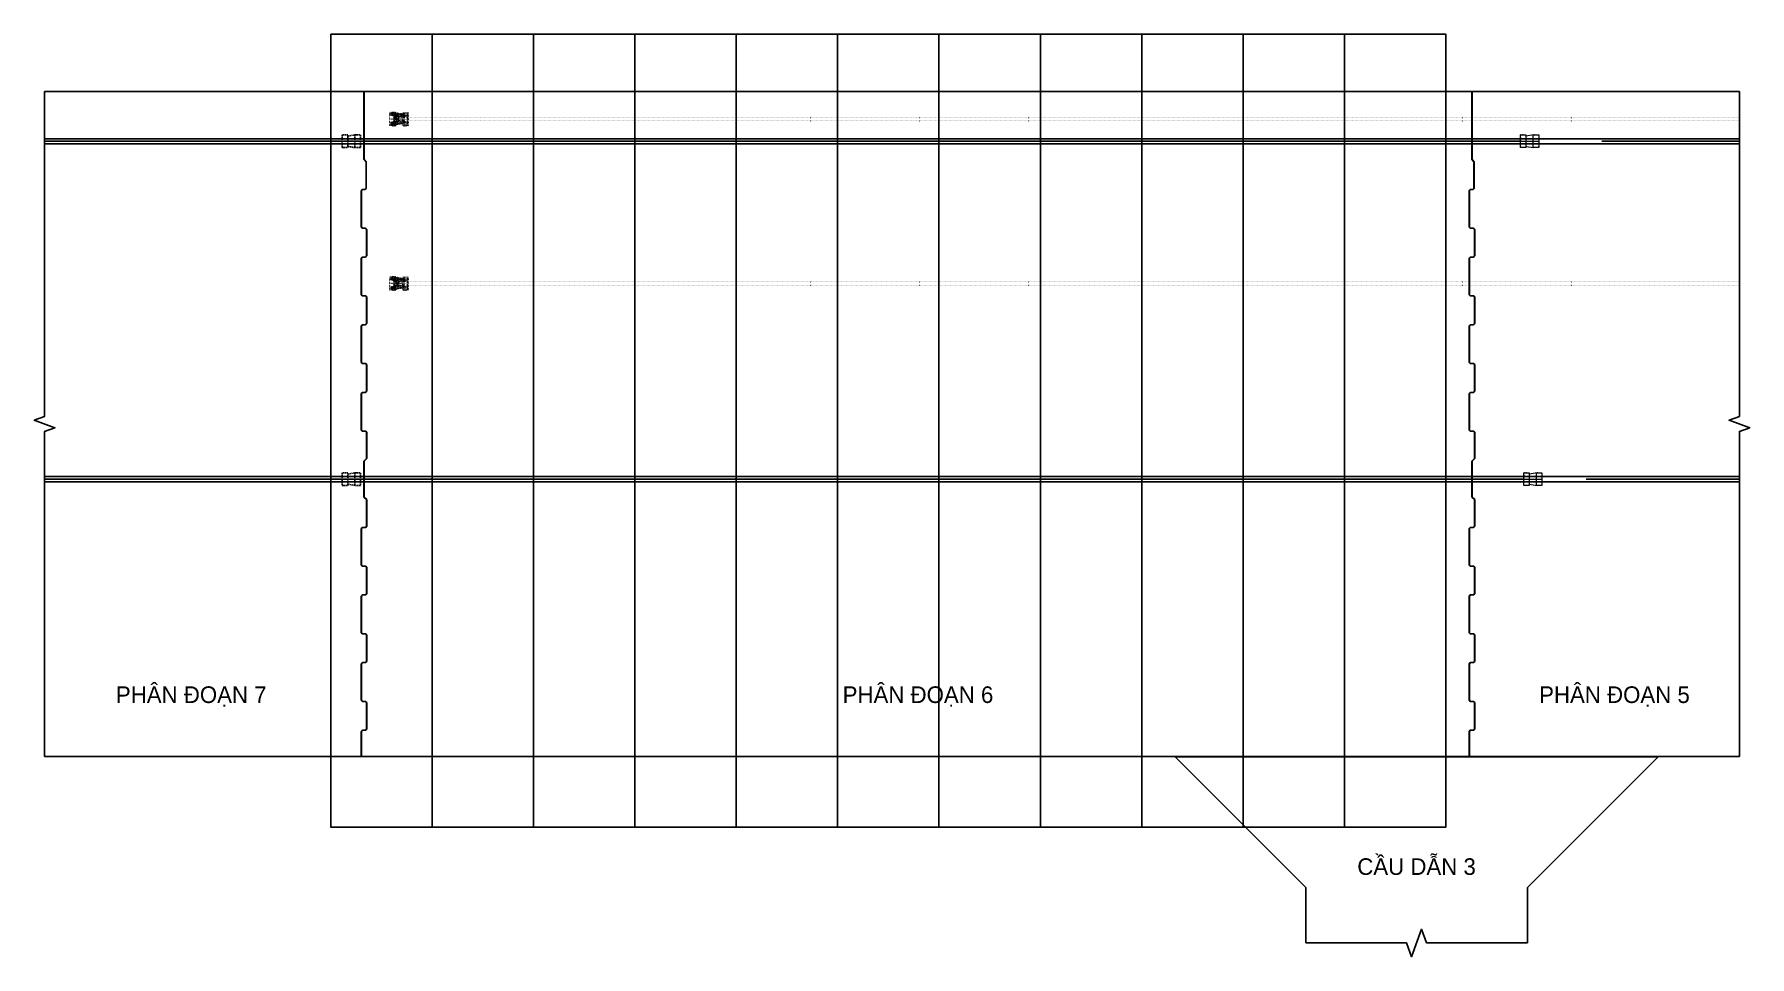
# Model space of a CAD drawing. Header units: millimetres. Extents: x 105795 to 260623, y -660711 to -234400.
# Drawn here: x 105795 to 260623, y -492668 to -409472 of the extents above; entities that cross this region are included whole.
import ezdxf
from ezdxf.enums import TextEntityAlignment as Align

# ---------------------------------------------------------------- set-up
doc = ezdxf.new("R2010")
doc.units = ezdxf.units.MM
doc.header["$LTSCALE"] = 150
doc.header["$MEASUREMENT"] = 0
doc.linetypes.add('DOT', pattern=[0.25, 0, -0.25])
doc.linetypes.add('HIDDEN', pattern=[0.375, 0.25, -0.125])
doc.layers.get('Defpoints').update_dxf_attribs({"color": 255})
for name, color, linetype in [('BAO', 7, 'Continuous'), ('Gochanxe', 6, 'Continuous'), ('HATCH', 8, 'Continuous'), ('PDF5_Geometry', 7, 'Continuous'), ('Ray A100 dc di doi', 1, 'Continuous'), ('Ray A120 hien huu', 6, 'Continuous'), ('TEXT', 4, 'Continuous')]:
    doc.layers.add(name, color=color, linetype=linetype)
doc.styles.add('Tieu de', font='VHAVAN.TTF')

# ---------------------------------------------------------------- blocks, each defined once
blk = doc.blocks.new('KHE')
at = {"layer": 'BAO', "color": 250}
for p, q in [((7378565, 1113151), (7378565, 1119311)), ((7378585, 1113151), (7378585, 1119311)), ((7378565, 1113151), (7378755, 1112961)), ((7378585, 1113151), (7378775, 1112961)), ((7378585, 1113151), (7378775, 1112961)), ((7378755, 1110561), (7378755, 1112961)), ((7378775, 1110561), (7378775, 1112961)), ((7378775, 1110561), (7378775, 1112961)), ((7378427, 1110461), (7378327, 1110361)), ((7378327, 1107061), (7378327, 1110361)), ((7378447, 1110461), (7378347, 1110361)), ((7378447, 1110461), (7378347, 1110361)), ((7378347, 1107061), (7378347, 1110361)), ((7378347, 1107061), (7378347, 1110361)), ((7378675, 1110461), (7378427, 1110461)), ((7378755, 1110561), (7378655, 1110461)), ((7378775, 1110561), (7378675, 1110461)), ((7378327, 1107061), (7378427, 1106961)), ((7378347, 1107061), (7378447, 1106961)), ((7378347, 1107061), (7378447, 1106961)), ((7378427, 1106961), (7378722, 1106961)), ((7378447, 1106961), (7378722, 1106961)), ((7378702, 1106961), (7378802, 1106861)), ((7378722, 1106961), (7378822, 1106861)), ((7378722, 1106961), (7378822, 1106861)), ((7378802, 1106861), (7378802, 1104461)), ((7378822, 1106861), (7378822, 1104461)), ((7378822, 1106861), (7378822, 1104461)), ((7378427, 1104361), (7378327, 1104261)), ((7378327, 1100961), (7378327, 1104261)), ((7378447, 1104361), (7378347, 1104261)), ((7378447, 1104361), (7378347, 1104261)), ((7378347, 1100961), (7378347, 1104261)), ((7378347, 1100961), (7378347, 1104261)), ((7378722, 1104361), (7378427, 1104361)), ((7378722, 1104361), (7378447, 1104361)), ((7378802, 1104461), (7378702, 1104361)), ((7378822, 1104461), (7378722, 1104361)), ((7378822, 1104461), (7378722, 1104361)), ((7378327, 1100961), (7378427, 1100861)), ((7378347, 1100961), (7378447, 1100861)), ((7378347, 1100961), (7378447, 1100861)), ((7378427, 1100861), (7378722, 1100861)), ((7378447, 1100861), (7378722, 1100861)), ((7378702, 1100861), (7378802, 1100761)), ((7378722, 1100861), (7378822, 1100761)), ((7378722, 1100861), (7378822, 1100761)), ((7378802, 1100761), (7378802, 1098361)), ((7378822, 1100761), (7378822, 1098361)), ((7378822, 1100761), (7378822, 1098361)), ((7378427, 1098261), (7378327, 1098161)), ((7378327, 1094861), (7378327, 1098161)), ((7378447, 1098261), (7378347, 1098161)), ((7378447, 1098261), (7378347, 1098161)), ((7378347, 1094861), (7378347, 1098161)), ((7378347, 1094861), (7378347, 1098161)), ((7378722, 1098261), (7378427, 1098261)), ((7378722, 1098261), (7378447, 1098261)), ((7378802, 1098361), (7378702, 1098261)), ((7378822, 1098361), (7378722, 1098261)), ((7378822, 1098361), (7378722, 1098261)), ((7378427, 1094761), (7378327, 1094861)), ((7378447, 1094761), (7378347, 1094861)), ((7378447, 1094761), (7378347, 1094861)), ((7378427, 1094761), (7378722, 1094761)), ((7378447, 1094761), (7378722, 1094761)), ((7378702, 1094761), (7378802, 1094661)), ((7378722, 1094761), (7378822, 1094661)), ((7378722, 1094761), (7378822, 1094661)), ((7378802, 1094661), (7378802, 1092261)), ((7378822, 1094661), (7378822, 1092261)), ((7378822, 1094661), (7378822, 1092261)), ((7378327, 1092061), (7378427, 1092161)), ((7378327, 1088761), (7378327, 1092061)), ((7378347, 1092061), (7378447, 1092161)), ((7378347, 1092061), (7378447, 1092161)), ((7378347, 1088761), (7378347, 1092061)), ((7378347, 1088761), (7378347, 1092061)), ((7378427, 1092161), (7378722, 1092161)), ((7378447, 1092161), (7378722, 1092161)), ((7378802, 1092261), (7378702, 1092161)), ((7378822, 1092261), (7378722, 1092161)), ((7378822, 1092261), (7378722, 1092161)), ((7378427, 1088661), (7378327, 1088761)), ((7378447, 1088661), (7378347, 1088761)), ((7378447, 1088661), (7378347, 1088761)), ((7378427, 1088661), (7378722, 1088661)), ((7378447, 1088661), (7378722, 1088661)), ((7378702, 1088661), (7378802, 1088561)), ((7378722, 1088661), (7378822, 1088561)), ((7378722, 1088661), (7378822, 1088561)), ((7378802, 1086181), (7378802, 1088561)), ((7378822, 1086181), (7378822, 1088561)), ((7378565, 1085943), (7378802, 1086181)), ((7378565, 1085943), (7378565, 1082718)), ((7378585, 1085943), (7378822, 1086181)), ((7378585, 1085943), (7378585, 1082718)), ((7378585, 1085943), (7378585, 1082718)), ((7378565, 1082718), (7378802, 1082481)), ((7378585, 1082718), (7378822, 1082481)), ((7378805, 1080081), (7378802, 1082481)), ((7378825, 1080081), (7378822, 1082481)), ((7378327, 1079881), (7378427, 1079981)), ((7378327, 1079881), (7378327, 1076581)), ((7378347, 1079881), (7378447, 1079981)), ((7378347, 1079881), (7378447, 1079981)), ((7378347, 1079881), (7378347, 1076581)), ((7378347, 1079881), (7378347, 1076581)), ((7378427, 1079981), (7378725, 1079981)), ((7378447, 1079981), (7378722, 1079981)), ((7378705, 1079981), (7378805, 1080081)), ((7378725, 1079981), (7378825, 1080081)), ((7378725, 1079981), (7378825, 1080081)), ((7378327, 1076581), (7378427, 1076481)), ((7378347, 1076581), (7378447, 1076481)), ((7378347, 1076581), (7378447, 1076481)), ((7378427, 1076481), (7378722, 1076481)), ((7378447, 1076481), (7378722, 1076481)), ((7378702, 1076481), (7378802, 1076381)), ((7378722, 1076481), (7378822, 1076381)), ((7378722, 1076481), (7378822, 1076381)), ((7378802, 1073981), (7378802, 1076381)), ((7378822, 1073981), (7378822, 1076381)), ((7378822, 1073981), (7378822, 1076381)), ((7378327, 1073781), (7378427, 1073881)), ((7378327, 1073781), (7378327, 1070481)), ((7378347, 1073781), (7378447, 1073881)), ((7378347, 1073781), (7378447, 1073881)), ((7378347, 1073781), (7378347, 1070481)), ((7378347, 1073781), (7378347, 1070481)), ((7378427, 1073881), (7378722, 1073881)), ((7378447, 1073881), (7378722, 1073881)), ((7378702, 1073881), (7378802, 1073981)), ((7378722, 1073881), (7378822, 1073981)), ((7378722, 1073881), (7378822, 1073981)), ((7378327, 1070481), (7378427, 1070381)), ((7378347, 1070481), (7378447, 1070381)), ((7378347, 1070481), (7378447, 1070381)), ((7378427, 1070381), (7378722, 1070381)), ((7378447, 1070381), (7378722, 1070381)), ((7378702, 1070381), (7378802, 1070281)), ((7378722, 1070381), (7378822, 1070281)), ((7378722, 1070381), (7378822, 1070281)), ((7378802, 1067881), (7378802, 1070281)), ((7378822, 1067881), (7378822, 1070281)), ((7378822, 1067881), (7378822, 1070281)), ((7378327, 1067681), (7378427, 1067781)), ((7378327, 1067681), (7378327, 1064381)), ((7378347, 1067681), (7378447, 1067781)), ((7378347, 1067681), (7378447, 1067781)), ((7378347, 1067681), (7378347, 1064381)), ((7378347, 1067681), (7378347, 1064381)), ((7378427, 1067781), (7378722, 1067781)), ((7378447, 1067781), (7378722, 1067781)), ((7378702, 1067781), (7378802, 1067881)), ((7378722, 1067781), (7378822, 1067881)), ((7378722, 1067781), (7378822, 1067881)), ((7378327, 1064381), (7378427, 1064281)), ((7378347, 1064381), (7378447, 1064281)), ((7378347, 1064381), (7378447, 1064281)), ((7378427, 1064281), (7378722, 1064281)), ((7378447, 1064281), (7378722, 1064281)), ((7378702, 1064281), (7378802, 1064181)), ((7378722, 1064281), (7378822, 1064181)), ((7378722, 1064281), (7378822, 1064181)), ((7378802, 1061781), (7378802, 1064181)), ((7378822, 1061781), (7378822, 1064181)), ((7378822, 1061781), (7378822, 1064181)), ((7378327, 1061581), (7378427, 1061681)), ((7378327, 1061581), (7378327, 1059311)), ((7378347, 1061581), (7378447, 1061681)), ((7378347, 1061581), (7378447, 1061681)), ((7378347, 1061581), (7378347, 1059311)), ((7378347, 1061581), (7378347, 1059311)), ((7378427, 1061681), (7378722, 1061681)), ((7378447, 1061681), (7378722, 1061681)), ((7378702, 1061681), (7378802, 1061781)), ((7378722, 1061681), (7378822, 1061781)), ((7378722, 1061681), (7378822, 1061781))]:
    blk.add_line(p, q, dxfattribs=at)
blk = doc.blocks.new('gfdssgsgsg')
at = {"color": 250, "linetype": 'HIDDEN', "ltscale": 3}
for points in [[(0, 571), (0, -571), (508, -571), (508, 571), (0, 571)], [(508, 463), (1144, 571), (1652, 571), (1652, -571), (1144, -571), (508, -463)], [(1144, 571), (1144, -571)]]:
    blk.add_lwpolyline(points, dxfattribs=at)
blk = doc.blocks.new('mnvmmnbmnbvmvnb')
at = {"layer": 'PDF5_Geometry', "color": 250, "linetype": 'DOT', "lineweight": 5, "ltscale": 0.01}
for p, q in [((572, 571), (0, 571)), ((0, 571), (0, -634)), ((127, 444), (127, 571)), ((127, 571), (127, 317)), ((1334, 380), (127, 571)), ((127, 571), (1334, 380)), ((127, 507), (191, 507)), ((254, 444), (127, 444)), ((254, 444), (127, 444)), ((1334, 254), (127, 444)), ((127, 444), (1334, 254)), ((127, 317), (127, 380)), ((191, 317), (127, 317)), ((381, 254), (127, 317)), ((127, 317), (381, 254)), ((191, 507), (191, 571)), ((191, 571), (191, 507)), ((191, 507), (191, 507)), ((191, 507), (191, 507)), ((191, 380), (191, 317)), ((191, 317), (191, 317)), ((318, 571), (254, 571)), ((254, 571), (254, 507)), ((254, 507), (254, 444)), ((254, 444), (254, 380)), ((445, 444), (254, 444)), ((445, 444), (254, 444)), ((254, 380), (254, 317)), ((254, 317), (318, 317)), ((318, 507), (318, 571)), ((318, 444), (318, 507)), ((318, 507), (445, 507)), ((318, 317), (318, 444)), ((318, 317), (445, 317)), ((381, 507), (381, 571)), ((381, 571), (381, 507)), ((381, 571), (381, 507)), ((381, 507), (381, 507)), ((381, 507), (381, 507)), ((381, 380), (381, 317)), ((381, 317), (381, 317)), ((381, 317), (381, -380)), ((445, 317), (381, 317)), ((445, 254), (381, 254)), ((381, 254), (445, 254)), ((445, 507), (445, 571)), ((445, 571), (445, 317)), ((445, 571), (1334, 380)), ((1334, 380), (445, 571)), ((445, 507), (445, 444)), ((1334, 254), (445, 444)), ((445, 444), (1334, 317)), ((445, 317), (445, 380)), ((445, 317), (445, 254)), ((826, -63), (445, 317)), ((445, 317), (826, -63)), ((826, -63), (445, 317)), ((445, 317), (826, -63)), ((445, 317), (1334, 127)), ((1334, 127), (445, 317)), ((445, -380), (445, 317)), ((445, 317), (445, -380)), ((445, 254), (445, 190)), ((826, -127), (445, 254)), ((445, 254), (826, -127)), ((826, -127), (445, 254)), ((445, 254), (826, -127)), ((445, 254), (445, 254)), ((635, 190), (445, 254)), ((445, 254), (635, 190)), ((445, 190), (445, 127)), ((826, -190), (445, 190)), ((445, 190), (826, -190)), ((826, -190), (445, 190)), ((445, 190), (826, -190)), ((445, 190), (445, 190)), ((445, 127), (445, 63)), ((445, 127), (445, 127)), ((445, 127), (445, 127)), ((445, 127), (445, 127)), ((445, 127), (445, 127)), ((445, 127), (445, 127)), ((445, 63), (445, 0)), ((445, 63), (445, 63)), ((445, 63), (445, 63)), ((445, 63), (445, 63)), ((445, 63), (445, 63)), ((445, 63), (445, 63)), ((445, 0), (445, -63)), ((445, 0), (445, 0)), ((445, 0), (445, 0)), ((445, 0), (445, 0)), ((445, 0), (445, 0)), ((445, 0), (445, 0)), ((572, 507), (572, 571)), ((572, 254), (572, 507)), ((572, -254), (572, 254)), ((635, 254), (635, 317)), ((635, 317), (635, -317)), ((635, -317), (635, 317)), ((635, 317), (635, -317)), ((635, 317), (635, 317)), ((635, 317), (635, 317)), ((635, 190), (635, 254)), ((635, 254), (635, 254)), ((635, 254), (635, 254)), ((635, 254), (635, 254)), ((635, 254), (635, 254)), ((635, 254), (635, 254)), ((635, 127), (635, 190)), ((635, 190), (635, 190)), ((635, 190), (635, 190)), ((635, 190), (635, 190)), ((635, 190), (635, 190)), ((635, 190), (635, 190)), ((1334, 127), (635, 190)), ((635, 190), (1334, 127)), ((635, 190), (635, 190)), ((635, 127), (635, 127)), ((635, 63), (635, 63)), ((635, 63), (635, 63)), ((635, 0), (635, 0)), ((635, 0), (635, 0)), ((826, 190), (826, 317)), ((826, 317), (826, 190)), ((826, 317), (826, 190)), ((826, 190), (826, -254)), ((826, 127), (826, 190)), ((826, 190), (826, -254)), ((826, -254), (826, 190)), ((826, 63), (826, 127)), ((826, 127), (826, 127)), ((826, 0), (826, 63)), ((826, 63), (826, 63)), ((826, 63), (826, 63)), ((826, 63), (826, 63)), ((826, 63), (826, 63)), ((826, 63), (826, 63)), ((826, -63), (826, 0)), ((826, 0), (826, 0)), ((826, 0), (826, 0)), ((826, 0), (826, 0)), ((826, 0), (826, 0)), ((826, 0), (826, 0)), ((1715, 571), (1207, 571)), ((1207, 571), (1207, -634)), ((1271, 507), (1207, 507)), ((1207, 317), (1271, 317)), ((1271, 571), (1271, 507)), ((1271, 507), (1271, 571)), ((1271, 571), (1271, 507)), ((1271, 507), (1271, 507)), ((1271, 317), (1271, 380)), ((1271, 317), (1271, 317)), ((1334, 444), (1334, 571)), ((1334, 571), (1334, 317)), ((1525, 444), (1334, 444)), ((1334, 317), (1334, 444)), ((1334, 254), (1334, 317)), ((1334, 317), (1334, 63)), ((1334, -380), (1334, 317)), ((1334, 317), (1588, 317)), ((1525, 254), (1334, 254)), ((1334, 63), (1334, 190)), ((1334, 190), (1525, 190)), ((1398, 507), (1461, 571)), ((1461, 507), (1398, 507)), ((1461, 507), (1398, 507)), ((1461, 317), (1398, 317)), ((1398, 317), (1461, 317)), ((1398, 317), (1461, 317)), ((1461, 571), (1461, 507)), ((1461, 571), (1461, 507)), ((1461, 507), (1461, 507)), ((1461, 317), (1461, 380)), ((1588, 507), (1652, 571)), ((1588, 317), (1588, 571)), ((1588, 571), (1588, 444)), ((1652, 507), (1588, 507)), ((1652, 507), (1588, 507)), ((1588, 444), (1588, 317)), ((1588, 444), (1588, -507)), ((1588, 444), (1588, 444)), ((1588, 317), (1588, 380)), ((1588, 380), (1588, 317)), ((1588, 380), (1588, 380)), ((1588, 380), (1588, 380)), ((1588, 254), (1588, 317)), ((1588, 317), (1588, 254)), ((1652, 317), (1588, 317)), ((1588, 317), (1652, 317)), ((1652, 317), (1588, 317)), ((1588, 63), (1588, 317)), ((1588, 317), (1588, 254)), ((1588, 317), (1588, -380)), ((1588, 190), (1588, 254)), ((1588, 254), (1588, 190)), ((1588, 127), (1588, 190)), ((1588, 190), (1588, 127)), ((1588, 190), (1588, 63)), ((1588, 63), (1588, 127)), ((1588, 127), (1588, 63)), ((1588, 0), (1588, 63)), ((1588, 63), (1588, 0)), ((1588, -63), (1588, 0)), ((1588, 0), (1588, -63)), ((1652, 571), (1652, 507)), ((1652, 571), (1652, 507)), ((1652, 507), (1652, 507)), ((1652, 380), (1652, 317)), ((1715, -634), (1715, 571)), ((1715, -32), (0, -32)), ((0, -634), (572, -634)), ((127, -317), (1334, -127)), ((127, -444), (1334, -254)), ((381, -317), (127, -317)), ((127, -444), (127, -317)), ((127, -317), (127, -571)), ((127, -507), (1334, -317)), ((191, -380), (127, -380)), ((1334, -380), (127, -571)), ((127, -571), (1334, -380)), ((254, -444), (127, -444)), ((254, -507), (127, -507)), ((127, -507), (127, -571)), ((127, -571), (191, -571)), ((191, -380), (191, -317)), ((191, -317), (191, -380)), ((191, -317), (191, -380)), ((191, -507), (191, -634)), ((191, -571), (191, -571)), ((191, -571), (191, -571)), ((191, -571), (191, -571)), ((254, -444), (254, -317)), ((254, -317), (318, -317)), ((445, -444), (254, -444)), ((254, -571), (254, -507)), ((445, -507), (254, -507)), ((318, -571), (254, -571)), ((318, -317), (318, -444)), ((445, -380), (318, -380)), ((318, -507), (318, -571)), ((318, -571), (445, -571)), ((381, -380), (381, -317)), ((381, -317), (381, -380)), ((381, -380), (381, -317)), ((445, -317), (381, -317)), ((445, -380), (381, -380)), ((381, -507), (381, -634)), ((381, -571), (381, -571)), ((381, -571), (381, -571)), ((381, -571), (381, -571)), ((445, -63), (445, -127)), ((445, -63), (445, -63)), ((445, -63), (445, -63)), ((445, -63), (445, -63)), ((445, -63), (445, -63)), ((445, -63), (445, -63)), ((445, -127), (445, -190)), ((445, -127), (445, -127)), ((445, -127), (445, -127)), ((445, -127), (445, -127)), ((445, -127), (445, -127)), ((445, -127), (445, -127)), ((445, -190), (445, -254)), ((1334, -190), (445, -317)), ((445, -317), (1334, -190)), ((635, -254), (445, -317)), ((445, -254), (445, -317)), ((445, -317), (445, -380)), ((445, -571), (445, -317)), ((445, -317), (445, -444)), ((445, -507), (1334, -317)), ((1334, -317), (445, -444)), ((445, -571), (1334, -444)), ((1334, -444), (445, -571)), ((445, -571), (445, -507)), ((445, -571), (445, -571)), ((572, -571), (572, -254)), ((572, -634), (572, -571)), ((635, -63), (635, -63)), ((635, -63), (635, -63)), ((635, -63), (635, -63)), ((635, -63), (635, -63)), ((635, -63), (635, -63)), ((635, -63), (635, -63)), ((1334, -127), (635, -254)), ((635, -127), (635, -127)), ((635, -127), (635, -127)), ((635, -127), (635, -127)), ((635, -127), (635, -127)), ((635, -127), (635, -127)), ((635, -127), (635, -127)), ((635, -190), (635, -190)), ((635, -190), (635, -190)), ((635, -190), (635, -190)), ((635, -190), (635, -190)), ((635, -190), (635, -190)), ((635, -190), (635, -190)), ((635, -254), (635, -254)), ((635, -254), (635, -254)), ((635, -254), (635, -254)), ((635, -254), (635, -254)), ((635, -254), (635, -254)), ((635, -254), (635, -254)), ((635, -254), (635, -254)), ((635, -317), (635, -317)), ((635, -317), (635, -317)), ((635, -317), (635, -317)), ((635, -317), (635, -317)), ((635, -317), (635, -317)), ((635, -317), (635, -317)), ((635, -317), (635, -317)), ((826, -127), (826, -63)), ((826, -63), (826, -63)), ((826, -190), (826, -127)), ((826, -127), (826, -127)), ((826, -254), (826, -190)), ((826, -190), (826, -190)), ((826, -254), (826, -317)), ((826, -317), (826, -254)), ((826, -254), (826, -317)), ((826, -317), (826, -317)), ((1271, -380), (1207, -380)), ((1207, -571), (1271, -571)), ((1207, -634), (1715, -634)), ((1271, -380), (1271, -317)), ((1271, -317), (1271, -380)), ((1271, -317), (1271, -380)), ((1271, -507), (1271, -634)), ((1398, -571), (1271, -571)), ((1334, -380), (1334, -127)), ((1334, -127), (1334, -254)), ((1334, -254), (1334, -380)), ((1334, -254), (1525, -254)), ((1525, -254), (1334, -254)), ((1334, -571), (1334, -380)), ((1334, -380), (1334, -507)), ((1588, -380), (1334, -380)), ((1525, -507), (1334, -507)), ((1334, -507), (1334, -571)), ((1461, -317), (1398, -380)), ((1398, -380), (1461, -380)), ((1461, -380), (1398, -380)), ((1588, -571), (1398, -571)), ((1398, -571), (1461, -571)), ((1461, -380), (1461, -317)), ((1461, -317), (1461, -380)), ((1461, -507), (1461, -634)), ((1588, -127), (1588, -63)), ((1588, -63), (1588, -127)), ((1588, -190), (1588, -127)), ((1588, -127), (1588, -190)), ((1588, -254), (1588, -127)), ((1588, -127), (1588, -380)), ((1588, -254), (1588, -190)), ((1588, -190), (1588, -254)), ((1588, -317), (1588, -254)), ((1588, -254), (1588, -317)), ((1588, -380), (1588, -254)), ((1652, -317), (1588, -380)), ((1588, -380), (1588, -317)), ((1588, -317), (1588, -380)), ((1588, -380), (1652, -380)), ((1588, -444), (1588, -380)), ((1588, -380), (1652, -380)), ((1588, -507), (1588, -380)), ((1588, -380), (1588, -571)), ((1588, -444), (1588, -444)), ((1588, -571), (1588, -507)), ((1588, -507), (1588, -507)), ((1652, -571), (1588, -571)), ((1588, -571), (1652, -571)), ((1652, -380), (1652, -317)), ((1652, -380), (1652, -317)), ((1652, -507), (1652, -634))]:
    blk.add_line(p, q, dxfattribs=at)
blk = doc.blocks.new('mnvvmbmnbmnbv')
at = {"layer": 'PDF5_Geometry', "color": 8, "lineweight": 5}
for p, q in [((0, 0), (508, 0)), ((0, -1141), (0, 0)), ((64, 0), (0, 0)), ((0, 0), (64, 0)), ((254, 0), (191, 0)), ((191, 0), (254, 0)), ((318, 0), (381, 0)), ((508, 0), (508, -1141)), ((1207, 0), (508, -107)), ((1144, 0), (1652, 0)), ((1144, -317), (1144, 0)), ((1271, 0), (1207, 0)), ((1652, 0), (1652, -1141)), ((0, -190), (0, -254)), ((0, -571), (1652, -571)), ((0, -1141), (0, -1078)), ((508, -1141), (0, -1141)), ((64, -1141), (0, -1141)), ((254, -1141), (191, -1141)), ((508, -1034), (1207, -1141)), ((1144, -824), (1144, -317)), ((1144, -1141), (1144, -824)), ((1652, -1141), (1144, -1141)), ((1588, -1141), (1525, -1141))]:
    blk.add_line(p, q, dxfattribs=at)
at = {"layer": 'PDF5_Geometry', "color": 8, "lineweight": 0}
blk.add_line((0, -507), (0, -634), dxfattribs=at)

msp = doc.modelspace()

# ---------------------------------------------------------------- linework, layer by layer
at = {"color": 3}
for p, q in [((106722.398, -414615.071), (135544.457, -414615.071)), ((135564.457, -414615.071), (161124.507, -414615.071)), ((161144.507, -414615.071), (235544.457, -414615.071))]:
    msp.add_line(p, q, dxfattribs=at)
at = {"layer": 'BAO', "color": 3}
for p, q in [((235564.457, -414615.071), (259695.321, -414615.071)), ((208754.457, -474635.071), (220554.457, -486435.071)), ((208754.457, -474635.071), (252354.457, -474635.071)), ((252354.457, -474635.071), (240554.457, -486435.071)), ((220554.457, -486435.071), (220554.457, -491432.085)), ((240554.457, -486435.071), (240554.457, -491432.085))]:
    msp.add_line(p, q, dxfattribs=at)
at = {"layer": 'BAO'}
for p, q in [((106722.398, -418885.071), (259695.321, -418885.071)), ((106722.398, -419345.071), (259695.321, -419345.071)), ((106722.398, -449365.071), (259695.321, -449365.071)), ((106722.398, -449825.071), (259695.321, -449825.071))]:
    msp.add_line(p, q, dxfattribs=at)
at = {"layer": 'BAO', "color": 3, "ltscale": 0.003}
for p, q in [((135306.957, -474615.071), (106722.398, -474615.071)), ((235306.957, -474615.071), (135326.957, -474615.071)), ((259695.321, -474615.071), (235326.957, -474615.071))]:
    msp.add_line(p, q, dxfattribs=at)
at = {"layer": 'BAO', "ltscale": 0.003}
for points in [[(106722.398, -414615.071), (106722.398, -443940.071), (105795.124, -444277.571), (107649.671, -444952.571), (106722.398, -445290.071), (106722.398, -474615.071)], [(259695.321, -414615.071), (259695.321, -443940.071), (258768.047, -444277.571), (260622.594, -444952.571), (259695.321, -445290.071), (259695.321, -474615.071)], [(220554.457, -491432.085), (229654.457, -491432.085), (230104.457, -492668.449), (231004.457, -490195.72), (231454.457, -491432.085), (240554.457, -491432.085)]]:
    msp.add_lwpolyline(points, dxfattribs=at)
at = {"layer": 'Defpoints', "linetype": 'Continuous'}
for points in [[(132549.655, -409471.741), (141699.655, -409471.741), (141699.655, -480982.902), (132549.655, -480982.902)], [(141699.655, -409471.741), (150849.655, -409471.741), (150849.655, -480982.902), (141699.655, -480982.902)], [(150849.655, -409471.741), (159999.655, -409471.741), (159999.655, -480982.902), (150849.655, -480982.902)], [(159999.655, -409471.741), (169149.655, -409471.741), (169149.655, -480982.902), (159999.655, -480982.902)], [(169149.655, -409471.741), (178299.655, -409471.741), (178299.655, -480982.902), (169149.655, -480982.902)], [(178299.655, -409471.741), (187449.655, -409471.741), (187449.655, -480982.902), (178299.655, -480982.902)], [(187449.655, -409471.741), (196599.655, -409471.741), (196599.655, -480982.902), (187449.655, -480982.902)], [(196599.655, -409471.741), (205749.655, -409471.741), (205749.655, -480982.902), (196599.655, -480982.902)], [(205749.655, -409471.741), (214899.655, -409471.741), (214899.655, -480982.902), (205749.655, -480982.902)], [(214899.655, -409471.741), (224049.655, -409471.741), (224049.655, -480982.902), (214899.655, -480982.902)], [(224049.655, -409471.741), (233199.655, -409471.741), (233199.655, -480982.902), (224049.655, -480982.902)]]:
    msp.add_lwpolyline(points, close=True, dxfattribs=at)
at = {"layer": 'PDF5_Geometry', "color": 250, "linetype": 'DOT', "lineweight": 5, "ltscale": 2}
for p, q in [((139564.457, -416960.557), (259695.321, -416960.557)), ((139564.457, -417277.515), (259695.321, -417277.515)), ((139564.457, -431794.176), (259695.321, -431794.176)), ((139564.457, -432111.133), (259695.321, -432111.133))]:
    msp.add_line(p, q, dxfattribs=at)
at = {"layer": 'Ray A100 dc di doi'}
for points in [[(135564.457, -419115.071), (239924.457, -419115.071)], [(135564.457, -449595.071), (240224.457, -449595.071)]]:
    msp.add_lwpolyline(points, dxfattribs=at)
at = {"layer": 'Ray A120 hien huu', "color": 8}
for points in [[(106722.398, -419115.071), (135564.457, -419115.071)], [(247284.457, -419115.071), (259695.321, -419115.071)], [(106722.398, -449595.071), (135564.457, -449595.071)], [(245864.457, -449595.071), (259695.321, -449595.071)]]:
    msp.add_lwpolyline(points, dxfattribs=at)

# ---------------------------------------------------------------- block references
at = {"layer": 'Gochanxe', "color": 4}
for name, p in [('mnvmmnbmnbvmvnb', (137849.082, -417087.34)), ('gfdssgsgsg', (133574.952, -419115.071)), ('mnvvmbmnbmnbv', (239924.457, -418544.547)), ('mnvmmnbmnbvmvnb', (137849.082, -431920.959)), ('gfdssgsgsg', (133574.952, -449595.071)), ('mnvvmbmnbmnbv', (240224.457, -449024.547))]:
    msp.add_blockref(name, p, dxfattribs=at)
at = {"layer": 'HATCH', "color": 3}
for p in [(-7243020.1, -1533925.774), (-7143020.1, -1533925.774)]:
    msp.add_blockref('KHE', p, dxfattribs=at)

# ---------------------------------------------------------------- texts
at = {"layer": 'TEXT', "style": 'Tieu de'}
for s, p in [('PH¢N §O¹N 7', (119958.62, -469786.238)), ('PH¢N §O¹N 6', (185554.457, -469786.238)), ('PH¢N §O¹N 5', (248416.761, -469786.238)), ('CÇu dÉn 3', (230554.457, -485293.871))]:
    msp.add_text(s, height=1500, dxfattribs=at).set_placement(p, align=Align.CENTER)

doc.saveas('drawing.dxf')
